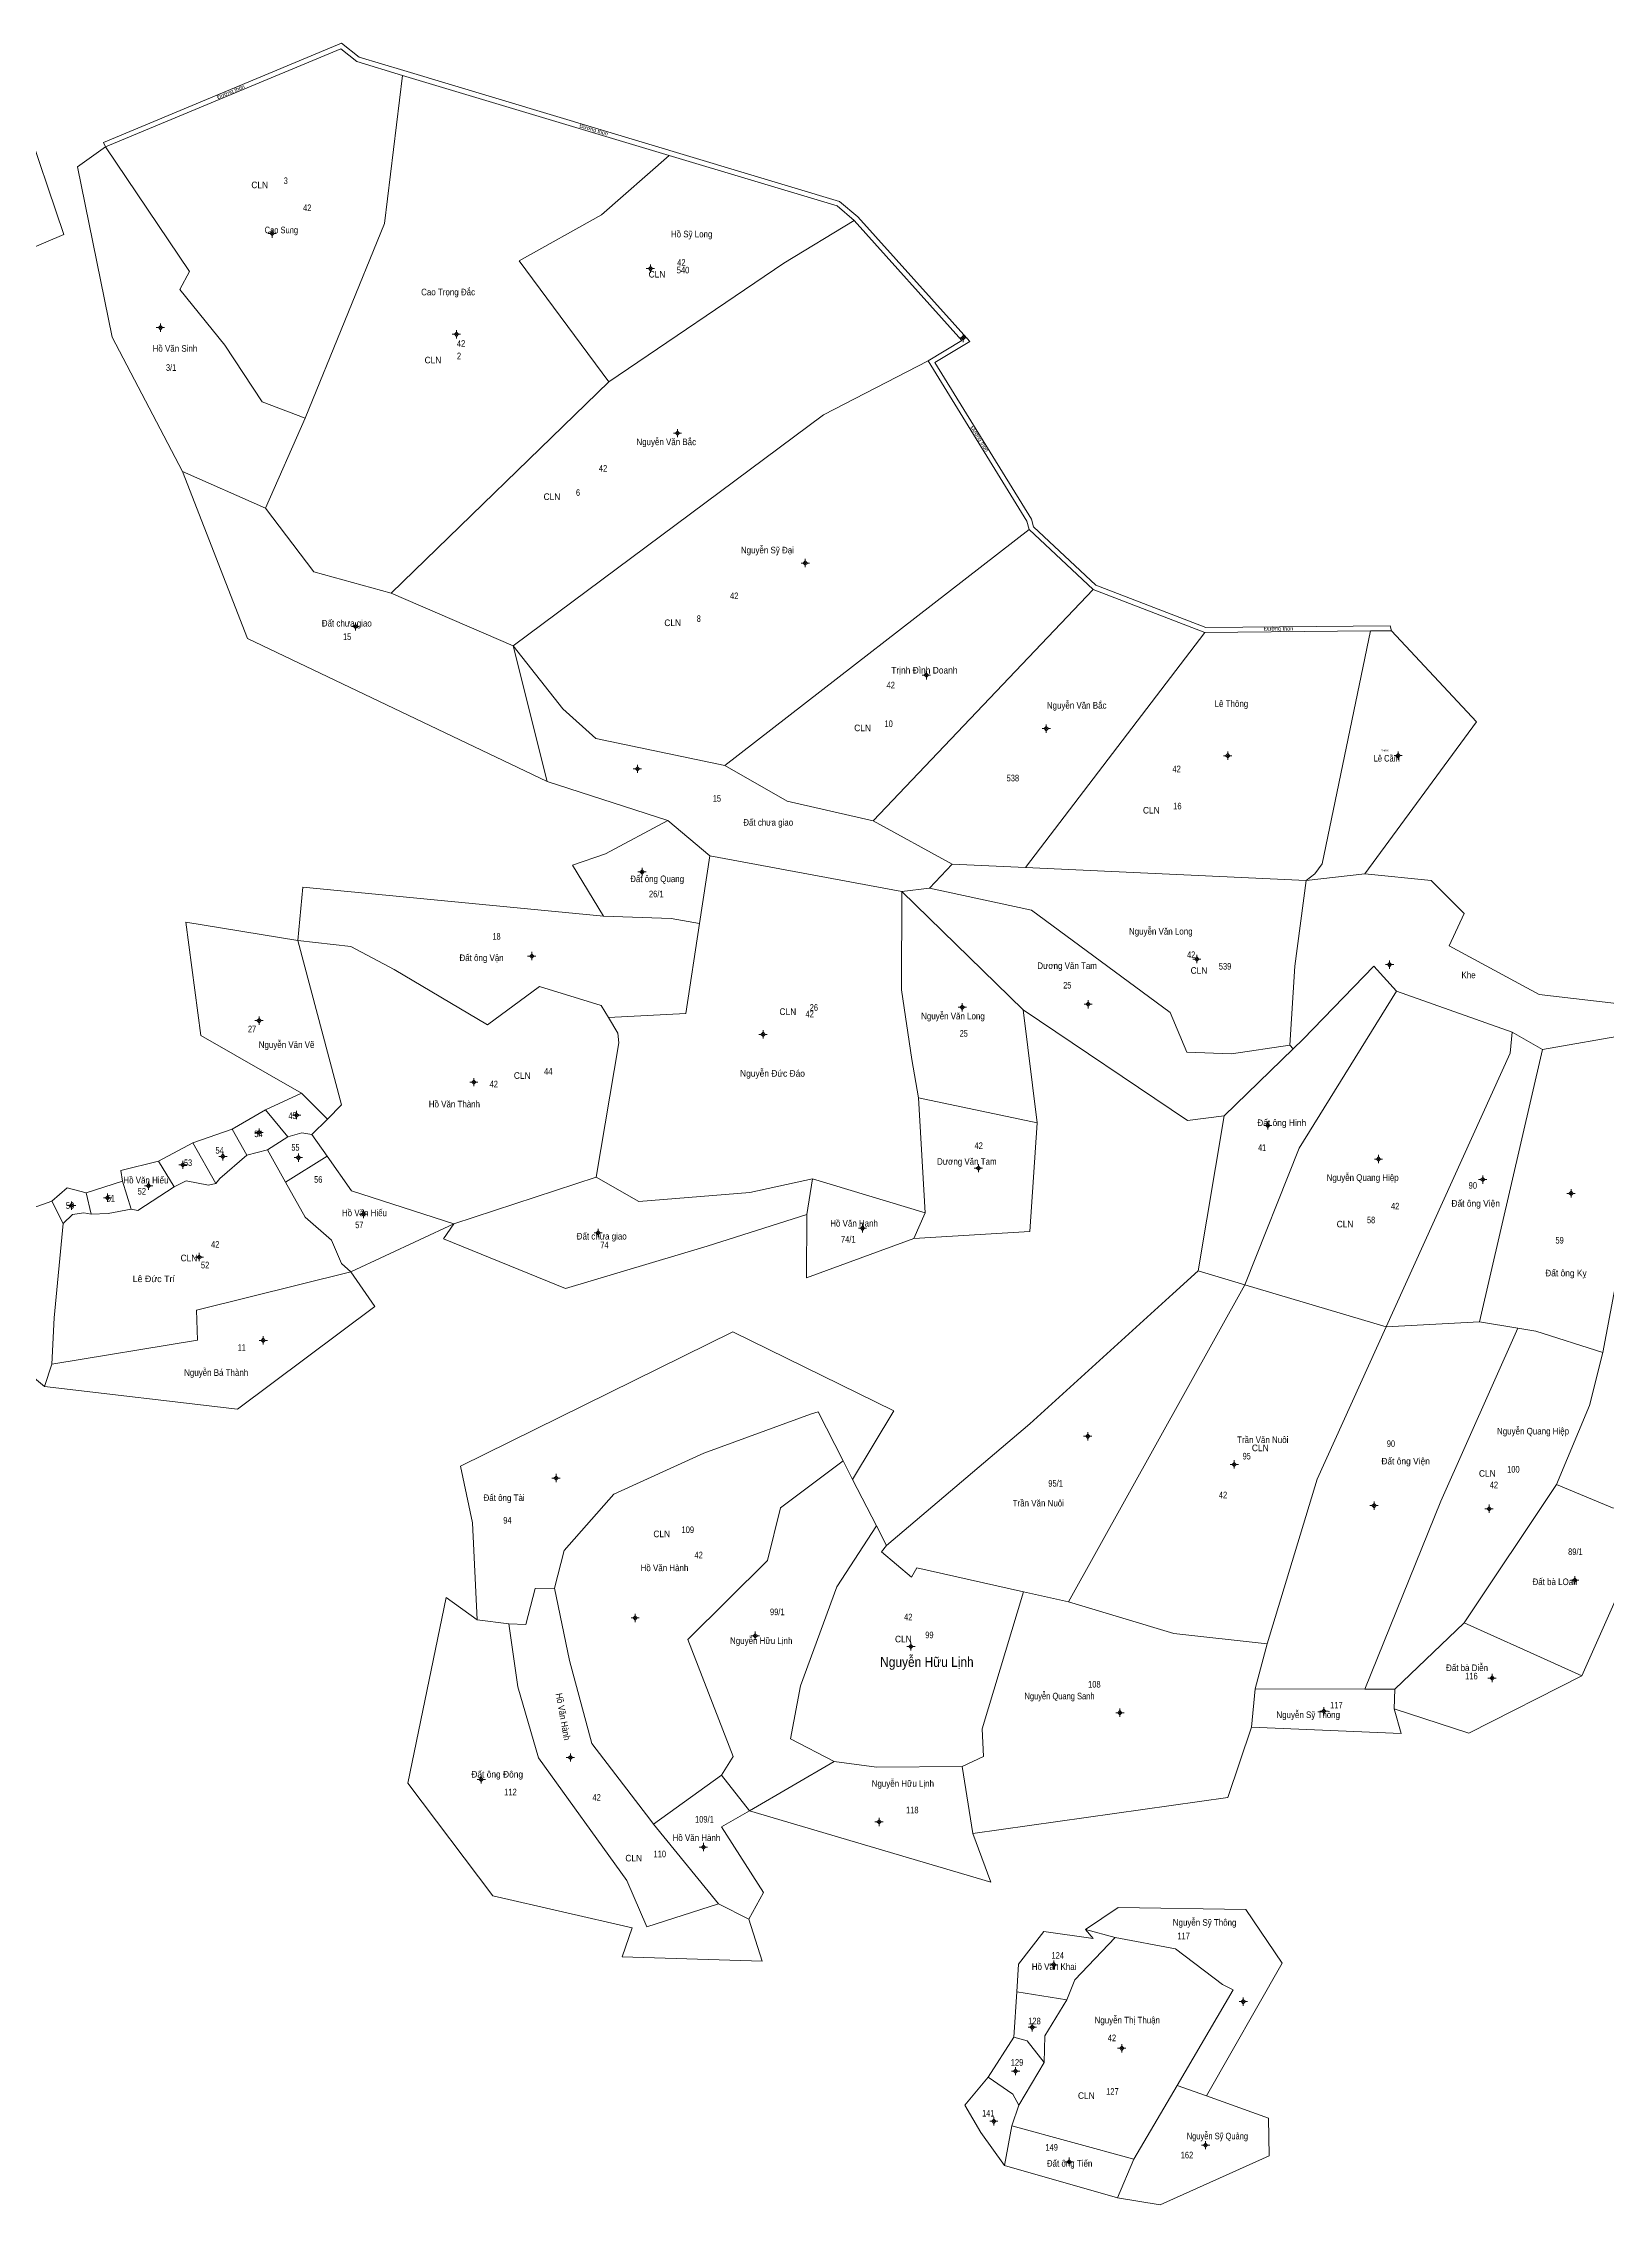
# Model space of a CAD drawing. Header units: metres. Extents: x 538455 to 541653, y 1847238 to 1851303.
# Drawn here: x 540046 to 540519, y 1850402 to 1851057 of the extents above; entities that cross this region are included whole.
import ezdxf
from ezdxf.enums import TextEntityAlignment as Align

# ---------------------------------------------------------------- set-up
doc = ezdxf.new("R2010")
doc.units = ezdxf.units.M
for name, color, linetype in [('1', 7, 'Continuous'), ('2', 7, 'Continuous'), ('3', 7, 'Continuous'), ('4', 7, 'Continuous')]:
    doc.layers.add(name, color=color, linetype=linetype)
for name, color, linetype, lineweight in [('11', 7, 'Continuous', 13), ('22', 7, 'Continuous', 13), ('5', 7, 'Continuous', 13)]:
    doc.layers.add(name, color=color, linetype=linetype, lineweight=lineweight)

msp = doc.modelspace()

# ---------------------------------------------------------------- hatches: boundary and pattern name
at = {"layer": '11'}
for points in [[(540115.14, 1850998.92, 1), (540114.84, 1850998.92, 1)], [(540229.71, 1850988.3, 1), (540229.41, 1850988.3, 1)], [(540081.31, 1850970.44, 1), (540081.01, 1850970.44, 1)], [(540170.96, 1850968.42, 1), (540170.66, 1850968.42, 1)], [(540324.43, 1850967.32, 1), (540324.13, 1850967.32, 1)], [(540237.91, 1850938.46, 1), (540237.61, 1850938.46, 1)], [(540276.63, 1850899.13, 1), (540276.33, 1850899.13, 1)], [(540140.39, 1850879.9, 1), (540140.09, 1850879.9, 1)], [(540313.29, 1850865.13, 1), (540312.99, 1850865.13, 1)], [(540349.61, 1850848.98, 1), (540349.31, 1850848.98, 1)], [(540225.78, 1850836.8, 1), (540225.48, 1850836.8, 1)], [(540404.57, 1850840.76, 1), (540404.27, 1850840.76, 1)], [(540456.21, 1850840.8, 1), (540455.91, 1850840.8, 1)], [(540227.17, 1850805.55, 1), (540226.87, 1850805.55, 1)], [(540193.78, 1850780.08, 1), (540193.48, 1850780.08, 1)], [(540395.21, 1850779.18, 1), (540394.91, 1850779.18, 1)], [(540453.59, 1850777.48, 1), (540453.29, 1850777.48, 1)], [(540362.3, 1850765.5, 1), (540362, 1850765.5, 1)], [(540111.17, 1850760.54, 1), (540110.87, 1850760.54, 1)], [(540324.19, 1850764.56, 1), (540323.89, 1850764.56, 1)], [(540263.83, 1850756.36, 1), (540263.53, 1850756.36, 1)], [(540176.24, 1850741.88, 1), (540175.94, 1850741.88, 1)], [(540111.19, 1850726.65, 1), (540110.89, 1850726.65, 1)], [(540122.55, 1850731.91, 1), (540122.25, 1850731.91, 1)], [(540416.72, 1850728.78, 1), (540416.42, 1850728.78, 1)], [(540100.23, 1850719.42, 1), (540099.93, 1850719.42, 1)], [(540123.09, 1850719.03, 1), (540122.79, 1850719.03, 1)], [(540088.13, 1850716.86, 1), (540087.83, 1850716.86, 1)], [(540329.04, 1850715.84, 1), (540328.74, 1850715.84, 1)], [(540450.24, 1850718.6, 1), (540449.94, 1850718.6, 1)], [(540481.8, 1850712.39, 1), (540481.5, 1850712.39, 1)], [(540065.29, 1850706.88, 1), (540064.99, 1850706.88, 1)], [(540077.72, 1850710.54, 1), (540077.42, 1850710.54, 1)], [(540508.55, 1850708.2, 1), (540508.25, 1850708.2, 1)], [(540054.41, 1850704.52, 1), (540054.11, 1850704.52, 1)], [(540142.8, 1850701.95, 1), (540142.5, 1850701.95, 1)], [(540213.88, 1850696.24, 1), (540213.58, 1850696.24, 1)], [(540293.96, 1850697.62, 1), (540293.66, 1850697.62, 1)], [(540093.08, 1850688.9, 1), (540092.78, 1850688.9, 1)], [(540112.44, 1850663.68, 1), (540112.14, 1850663.68, 1)], [(540362.19, 1850634.62, 1), (540361.89, 1850634.62, 1)], [(540201.13, 1850621.96, 1), (540200.83, 1850621.96, 1)], [(540406.56, 1850626.1, 1), (540406.26, 1850626.1, 1)], [(540448.89, 1850613.64, 1), (540448.59, 1850613.64, 1)], [(540483.74, 1850612.68, 1), (540483.44, 1850612.68, 1)], [(540509.67, 1850591.04, 1), (540509.37, 1850591.04, 1)], [(540225.09, 1850579.6, 1), (540224.79, 1850579.6, 1)], [(540261.48, 1850574.21, 1), (540261.18, 1850574.21, 1)], [(540308.62, 1850570.97, 1), (540308.32, 1850570.97, 1)], [(540484.64, 1850561.42, 1), (540484.34, 1850561.42, 1)], [(540371.92, 1850550.92, 1), (540371.62, 1850550.92, 1)], [(540433.71, 1850551.35, 1), (540433.41, 1850551.35, 1)], [(540205.47, 1850537.35, 1), (540205.17, 1850537.35, 1)], [(540178.47, 1850530.72, 1), (540178.17, 1850530.72, 1)], [(540298.97, 1850517.83, 1), (540298.67, 1850517.83, 1)], [(540245.76, 1850510.2, 1), (540245.46, 1850510.2, 1)], [(540351.89, 1850474.58, 1), (540351.59, 1850474.58, 1)], [(540409.3, 1850463.4, 1), (540409, 1850463.4, 1)], [(540345.39, 1850455.62, 1), (540345.09, 1850455.62, 1)], [(540372.48, 1850449.26, 1), (540372.18, 1850449.26, 1)], [(540340.31, 1850442.34, 1), (540340.01, 1850442.34, 1)], [(540333.73, 1850427.16, 1), (540333.43, 1850427.16, 1)], [(540397.86, 1850419.92, 1), (540397.56, 1850419.92, 1)], [(540356.52, 1850414.91, 1), (540356.22, 1850414.91, 1)]]:
    msp.add_hatch(color=256, dxfattribs=at).paths.add_polyline_path(points)

# ---------------------------------------------------------------- linework, layer by layer
for p, q in [((540114.37, 1850998.92), (540113.74, 1850998.92)), ((540114.99, 1851000.17), (540114.99, 1850999.55)), ((540114.99, 1850998.29), (540114.99, 1850997.67)), ((540116.24, 1850998.92), (540115.61, 1850998.92)), ((540228.94, 1850988.3), (540228.31, 1850988.3)), ((540229.56, 1850989.55), (540229.56, 1850988.93)), ((540229.56, 1850987.67), (540229.56, 1850987.05)), ((540230.81, 1850988.3), (540230.19, 1850988.3)), ((540080.53, 1850970.44), (540079.91, 1850970.44)), ((540081.16, 1850971.69), (540081.16, 1850971.07)), ((540081.16, 1850969.81), (540081.16, 1850969.19)), ((540082.41, 1850970.44), (540081.79, 1850970.44)), ((540170.19, 1850968.42), (540169.56, 1850968.42)), ((540170.81, 1850969.67), (540170.81, 1850969.05)), ((540172.06, 1850968.42), (540171.44, 1850968.42)), ((540324.28, 1850968.57), (540324.28, 1850967.95)), ((540170.81, 1850967.79), (540170.81, 1850967.17)), ((540323.65, 1850967.32), (540323.03, 1850967.32)), ((540324.28, 1850966.69), (540324.28, 1850966.07)), ((540325.53, 1850967.32), (540324.91, 1850967.32)), ((540237.13, 1850938.46), (540236.51, 1850938.46)), ((540237.76, 1850939.71), (540237.76, 1850939.09)), ((540237.76, 1850937.83), (540237.76, 1850937.21)), ((540239.01, 1850938.46), (540238.39, 1850938.46)), ((540275.85, 1850899.13), (540275.23, 1850899.13)), ((540276.48, 1850900.38), (540276.48, 1850899.75)), ((540276.48, 1850898.51), (540276.48, 1850897.88)), ((540277.73, 1850899.13), (540277.11, 1850899.13)), ((540139.61, 1850879.9), (540138.99, 1850879.9)), ((540140.24, 1850881.15), (540140.24, 1850880.53)), ((540140.24, 1850879.27), (540140.24, 1850878.65)), ((540141.49, 1850879.9), (540140.87, 1850879.9)), ((540312.51, 1850865.13), (540311.89, 1850865.13)), ((540313.14, 1850866.38), (540313.14, 1850865.75)), ((540313.14, 1850864.51), (540313.14, 1850863.88)), ((540314.39, 1850865.13), (540313.77, 1850865.13)), ((540349.46, 1850850.23), (540349.46, 1850849.61)), ((540348.83, 1850848.98), (540348.21, 1850848.98)), ((540349.46, 1850848.35), (540349.46, 1850847.73)), ((540350.71, 1850848.98), (540350.09, 1850848.98)), ((540225.63, 1850838.05), (540225.63, 1850837.43)), ((540403.8, 1850840.76), (540403.17, 1850840.76)), ((540404.42, 1850842.01), (540404.42, 1850841.39)), ((540404.42, 1850840.13), (540404.42, 1850839.51)), ((540405.67, 1850840.76), (540405.05, 1850840.76)), ((540455.44, 1850840.8), (540454.81, 1850840.8)), ((540456.06, 1850842.05), (540456.06, 1850841.43)), ((540456.06, 1850840.17), (540456.06, 1850839.55)), ((540457.31, 1850840.8), (540456.69, 1850840.8)), ((540225.01, 1850836.8), (540224.38, 1850836.8)), ((540225.63, 1850836.17), (540225.63, 1850835.55)), ((540226.88, 1850836.8), (540226.25, 1850836.8)), ((540226.39, 1850805.55), (540225.77, 1850805.55)), ((540227.02, 1850806.8), (540227.02, 1850806.17)), ((540227.02, 1850804.93), (540227.02, 1850804.3)), ((540228.27, 1850805.55), (540227.65, 1850805.55)), ((540193.01, 1850780.08), (540192.38, 1850780.08)), ((540193.63, 1850781.33), (540193.63, 1850780.71)), ((540193.63, 1850779.45), (540193.63, 1850778.83)), ((540194.88, 1850780.08), (540194.25, 1850780.08)), ((540394.44, 1850779.18), (540393.81, 1850779.18)), ((540395.06, 1850780.43), (540395.06, 1850779.81)), ((540395.06, 1850778.55), (540395.06, 1850777.93)), ((540396.31, 1850779.18), (540395.69, 1850779.18)), ((540453.44, 1850778.73), (540453.44, 1850778.11)), ((540452.81, 1850777.48), (540452.19, 1850777.48)), ((540453.44, 1850776.85), (540453.44, 1850776.23)), ((540454.69, 1850777.48), (540454.06, 1850777.48)), ((540324.04, 1850765.81), (540324.04, 1850765.19)), ((540361.53, 1850765.5), (540360.9, 1850765.5)), ((540362.15, 1850766.75), (540362.15, 1850766.13)), ((540363.4, 1850765.5), (540362.77, 1850765.5)), ((540110.39, 1850760.54), (540109.77, 1850760.54)), ((540111.02, 1850761.79), (540111.02, 1850761.17)), ((540111.02, 1850759.91), (540111.02, 1850759.29)), ((540112.27, 1850760.54), (540111.65, 1850760.54)), ((540323.41, 1850764.56), (540322.79, 1850764.56)), ((540324.04, 1850763.93), (540324.04, 1850763.31)), ((540325.29, 1850764.56), (540324.67, 1850764.56)), ((540362.15, 1850764.87), (540362.15, 1850764.25)), ((540263.06, 1850756.36), (540262.43, 1850756.36)), ((540263.68, 1850757.61), (540263.68, 1850756.99)), ((540263.68, 1850755.73), (540263.68, 1850755.11)), ((540264.93, 1850756.36), (540264.31, 1850756.36)), ((540175.47, 1850741.88), (540174.84, 1850741.88)), ((540176.09, 1850743.13), (540176.09, 1850742.51)), ((540176.09, 1850741.25), (540176.09, 1850740.63)), ((540177.34, 1850741.88), (540176.71, 1850741.88)), ((540122.4, 1850733.16), (540122.4, 1850732.53)), ((540110.41, 1850726.65), (540109.79, 1850726.65)), ((540111.04, 1850727.9), (540111.04, 1850727.27)), ((540111.04, 1850726.03), (540111.04, 1850725.4)), ((540112.29, 1850726.65), (540111.67, 1850726.65)), ((540121.77, 1850731.91), (540121.15, 1850731.91)), ((540122.4, 1850731.29), (540122.4, 1850730.66)), ((540123.65, 1850731.91), (540123.03, 1850731.91)), ((540415.94, 1850728.78), (540415.32, 1850728.78)), ((540416.57, 1850730.03), (540416.57, 1850729.41)), ((540416.57, 1850728.15), (540416.57, 1850727.53)), ((540417.82, 1850728.78), (540417.19, 1850728.78)), ((540099.45, 1850719.42), (540098.83, 1850719.42)), ((540100.08, 1850720.67), (540100.08, 1850720.05)), ((540101.33, 1850719.42), (540100.7, 1850719.42)), ((540122.94, 1850720.28), (540122.94, 1850719.65)), ((540450.09, 1850719.85), (540450.09, 1850719.23)), ((540087.35, 1850716.86), (540086.73, 1850716.86)), ((540087.98, 1850718.11), (540087.98, 1850717.49)), ((540087.98, 1850716.23), (540087.98, 1850715.61)), ((540089.23, 1850716.86), (540088.61, 1850716.86)), ((540100.08, 1850718.79), (540100.08, 1850718.17)), ((540122.31, 1850719.03), (540121.69, 1850719.03)), ((540122.94, 1850718.41), (540122.94, 1850717.78)), ((540124.19, 1850719.03), (540123.56, 1850719.03)), ((540328.27, 1850715.84), (540327.64, 1850715.84)), ((540328.89, 1850717.09), (540328.89, 1850716.47)), ((540328.89, 1850715.21), (540328.89, 1850714.59)), ((540330.14, 1850715.84), (540329.51, 1850715.84)), ((540449.47, 1850718.6), (540448.84, 1850718.6)), ((540450.09, 1850717.97), (540450.09, 1850717.35)), ((540451.34, 1850718.6), (540450.71, 1850718.6)), ((540481.65, 1850713.64), (540481.65, 1850713.01)), ((540064.51, 1850706.88), (540063.89, 1850706.88)), ((540065.14, 1850708.13), (540065.14, 1850707.51)), ((540065.14, 1850706.25), (540065.14, 1850705.63)), ((540066.39, 1850706.88), (540065.77, 1850706.88)), ((540076.94, 1850710.54), (540076.32, 1850710.54)), ((540077.57, 1850711.79), (540077.57, 1850711.17)), ((540077.57, 1850709.91), (540077.57, 1850709.29)), ((540078.82, 1850710.54), (540078.19, 1850710.54)), ((540481.03, 1850712.39), (540480.4, 1850712.39)), ((540481.65, 1850711.77), (540481.65, 1850711.14)), ((540482.9, 1850712.39), (540482.27, 1850712.39)), ((540507.77, 1850708.2), (540507.15, 1850708.2)), ((540508.4, 1850709.45), (540508.4, 1850708.83)), ((540508.4, 1850707.57), (540508.4, 1850706.95)), ((540509.65, 1850708.2), (540509.03, 1850708.2)), ((540053.63, 1850704.52), (540053.01, 1850704.52)), ((540054.26, 1850705.77), (540054.26, 1850705.15)), ((540054.26, 1850703.89), (540054.26, 1850703.27)), ((540055.51, 1850704.52), (540054.89, 1850704.52)), ((540142.03, 1850701.95), (540141.4, 1850701.95)), ((540142.65, 1850703.2), (540142.65, 1850702.57)), ((540142.65, 1850701.33), (540142.65, 1850700.7)), ((540143.9, 1850701.95), (540143.27, 1850701.95)), ((540213.11, 1850696.24), (540212.48, 1850696.24)), ((540213.73, 1850697.49), (540213.73, 1850696.87)), ((540213.73, 1850695.61), (540213.73, 1850694.99)), ((540214.98, 1850696.24), (540214.35, 1850696.24)), ((540293.19, 1850697.62), (540292.56, 1850697.62)), ((540293.81, 1850698.87), (540293.81, 1850698.25)), ((540293.81, 1850696.99), (540293.81, 1850696.37)), ((540295.06, 1850697.62), (540294.44, 1850697.62)), ((540092.31, 1850688.9), (540091.68, 1850688.9)), ((540092.93, 1850690.15), (540092.93, 1850689.53)), ((540092.93, 1850688.27), (540092.93, 1850687.65)), ((540094.18, 1850688.9), (540093.56, 1850688.9)), ((540111.67, 1850663.68), (540111.04, 1850663.68)), ((540112.29, 1850664.93), (540112.29, 1850664.31)), ((540112.29, 1850663.05), (540112.29, 1850662.43)), ((540113.54, 1850663.68), (540112.91, 1850663.68)), ((540361.41, 1850634.62), (540360.79, 1850634.62)), ((540362.04, 1850635.87), (540362.04, 1850635.25)), ((540362.04, 1850633.99), (540362.04, 1850633.37)), ((540363.29, 1850634.62), (540362.67, 1850634.62)), ((540200.35, 1850621.96), (540199.73, 1850621.96)), ((540200.98, 1850623.21), (540200.98, 1850622.59)), ((540200.98, 1850621.33), (540200.98, 1850620.71)), ((540202.23, 1850621.96), (540201.61, 1850621.96)), ((540405.79, 1850626.1), (540405.16, 1850626.1)), ((540406.41, 1850627.35), (540406.41, 1850626.73)), ((540406.41, 1850625.47), (540406.41, 1850624.85)), ((540407.66, 1850626.1), (540407.03, 1850626.1)), ((540448.74, 1850614.89), (540448.74, 1850614.27)), ((540448.11, 1850613.64), (540447.49, 1850613.64)), ((540448.74, 1850613.01), (540448.74, 1850612.39)), ((540449.99, 1850613.64), (540449.37, 1850613.64)), ((540482.97, 1850612.68), (540482.34, 1850612.68)), ((540483.59, 1850613.93), (540483.59, 1850613.31)), ((540483.59, 1850612.05), (540483.59, 1850611.43)), ((540484.84, 1850612.68), (540484.21, 1850612.68)), ((540508.89, 1850591.04), (540508.27, 1850591.04)), ((540509.52, 1850592.29), (540509.52, 1850591.67)), ((540509.52, 1850590.41), (540509.52, 1850589.79)), ((540510.77, 1850591.04), (540510.15, 1850591.04)), ((540224.31, 1850579.6), (540223.69, 1850579.6)), ((540224.94, 1850580.85), (540224.94, 1850580.23)), ((540224.94, 1850578.97), (540224.94, 1850578.35)), ((540226.19, 1850579.6), (540225.56, 1850579.6)), ((540261.33, 1850575.46), (540261.33, 1850574.83)), ((540260.7, 1850574.21), (540260.08, 1850574.21)), ((540261.33, 1850573.59), (540261.33, 1850572.96)), ((540262.58, 1850574.21), (540261.95, 1850574.21)), ((540307.85, 1850570.97), (540307.22, 1850570.97)), ((540308.47, 1850572.22), (540308.47, 1850571.59)), ((540308.47, 1850570.35), (540308.47, 1850569.72)), ((540309.72, 1850570.97), (540309.09, 1850570.97)), ((540484.49, 1850562.67), (540484.49, 1850562.05)), ((540483.87, 1850561.42), (540483.24, 1850561.42)), ((540484.49, 1850560.79), (540484.49, 1850560.17)), ((540485.74, 1850561.42), (540485.11, 1850561.42)), ((540371.15, 1850550.92), (540370.52, 1850550.92)), ((540371.77, 1850552.17), (540371.77, 1850551.55)), ((540371.77, 1850550.29), (540371.77, 1850549.67)), ((540373.02, 1850550.92), (540372.39, 1850550.92)), ((540432.94, 1850551.35), (540432.31, 1850551.35)), ((540433.56, 1850552.6), (540433.56, 1850551.97)), ((540433.56, 1850550.73), (540433.56, 1850550.1)), ((540434.81, 1850551.35), (540434.19, 1850551.35)), ((540204.69, 1850537.35), (540204.07, 1850537.35)), ((540205.32, 1850538.6), (540205.32, 1850537.97)), ((540205.32, 1850536.73), (540205.32, 1850536.1)), ((540206.57, 1850537.35), (540205.94, 1850537.35)), ((540177.69, 1850530.72), (540177.07, 1850530.72)), ((540178.32, 1850531.97), (540178.32, 1850531.35)), ((540178.32, 1850530.09), (540178.32, 1850529.47)), ((540179.57, 1850530.72), (540178.94, 1850530.72)), ((540298.19, 1850517.83), (540297.57, 1850517.83)), ((540298.82, 1850519.08), (540298.82, 1850518.45)), ((540298.82, 1850517.21), (540298.82, 1850516.58)), ((540300.07, 1850517.83), (540299.44, 1850517.83)), ((540244.99, 1850510.2), (540244.36, 1850510.2)), ((540245.61, 1850511.45), (540245.61, 1850510.83)), ((540245.61, 1850509.57), (540245.61, 1850508.95)), ((540246.86, 1850510.2), (540246.23, 1850510.2)), ((540351.11, 1850474.58), (540350.49, 1850474.58)), ((540351.74, 1850475.83), (540351.74, 1850475.21)), ((540351.74, 1850473.95), (540351.74, 1850473.33)), ((540352.99, 1850474.58), (540352.37, 1850474.58)), ((540409.15, 1850464.65), (540409.15, 1850464.03)), ((540408.53, 1850463.4), (540407.9, 1850463.4)), ((540409.15, 1850462.77), (540409.15, 1850462.15)), ((540410.4, 1850463.4), (540409.77, 1850463.4)), ((540344.61, 1850455.62), (540343.99, 1850455.62)), ((540345.24, 1850456.87), (540345.24, 1850456.25)), ((540345.24, 1850454.99), (540345.24, 1850454.37)), ((540346.49, 1850455.62), (540345.87, 1850455.62)), ((540371.7, 1850449.26), (540371.08, 1850449.26)), ((540372.33, 1850450.51), (540372.33, 1850449.89)), ((540372.33, 1850448.63), (540372.33, 1850448.01)), ((540373.58, 1850449.26), (540372.95, 1850449.26)), ((540339.53, 1850442.34), (540338.91, 1850442.34)), ((540340.16, 1850443.59), (540340.16, 1850442.97)), ((540340.16, 1850441.71), (540340.16, 1850441.09)), ((540341.41, 1850442.34), (540340.79, 1850442.34)), ((540332.95, 1850427.16), (540332.33, 1850427.16)), ((540333.58, 1850428.41), (540333.58, 1850427.79)), ((540333.58, 1850426.53), (540333.58, 1850425.91)), ((540334.83, 1850427.16), (540334.2, 1850427.16)), ((540397.09, 1850419.92), (540396.46, 1850419.92)), ((540397.71, 1850421.17), (540397.71, 1850420.55)), ((540397.71, 1850419.29), (540397.71, 1850418.67)), ((540398.96, 1850419.92), (540398.33, 1850419.92)), ((540355.75, 1850414.91), (540355.12, 1850414.91)), ((540356.37, 1850416.16), (540356.37, 1850415.53)), ((540356.37, 1850414.29), (540356.37, 1850413.66)), ((540357.62, 1850414.91), (540356.99, 1850414.91))]:
    msp.add_line(p, q, dxfattribs=at)
for points in [[(540114.99, 1850999.55), (540114.37, 1850998.92), (540114.99, 1850998.29), (540115.61, 1850998.92)], [(540229.56, 1850988.93), (540228.94, 1850988.3), (540229.56, 1850987.67), (540230.19, 1850988.3)], [(540081.16, 1850971.07), (540080.53, 1850970.44), (540081.16, 1850969.81), (540081.79, 1850970.44)], [(540170.81, 1850969.05), (540170.19, 1850968.42), (540170.81, 1850967.79), (540171.44, 1850968.42)], [(540324.28, 1850967.95), (540323.65, 1850967.32), (540324.28, 1850966.69), (540324.91, 1850967.32)], [(540237.76, 1850939.09), (540237.13, 1850938.46), (540237.76, 1850937.83), (540238.39, 1850938.46)], [(540276.48, 1850899.75), (540275.85, 1850899.13), (540276.48, 1850898.51), (540277.11, 1850899.13)], [(540140.24, 1850880.53), (540139.61, 1850879.9), (540140.24, 1850879.27), (540140.87, 1850879.9)], [(540313.14, 1850865.75), (540312.51, 1850865.13), (540313.14, 1850864.51), (540313.77, 1850865.13)], [(540349.46, 1850849.61), (540348.83, 1850848.98), (540349.46, 1850848.35), (540350.09, 1850848.98)], [(540225.63, 1850837.43), (540225.01, 1850836.8), (540225.63, 1850836.17), (540226.25, 1850836.8)], [(540404.42, 1850841.39), (540403.8, 1850840.76), (540404.42, 1850840.13), (540405.05, 1850840.76)], [(540456.06, 1850841.43), (540455.44, 1850840.8), (540456.06, 1850840.17), (540456.69, 1850840.8)], [(540227.02, 1850806.17), (540226.39, 1850805.55), (540227.02, 1850804.93), (540227.65, 1850805.55)], [(540193.63, 1850780.71), (540193.01, 1850780.08), (540193.63, 1850779.45), (540194.25, 1850780.08)], [(540395.06, 1850779.81), (540394.44, 1850779.18), (540395.06, 1850778.55), (540395.69, 1850779.18)], [(540453.44, 1850778.11), (540452.81, 1850777.48), (540453.44, 1850776.85), (540454.06, 1850777.48)], [(540324.04, 1850765.19), (540323.41, 1850764.56), (540324.04, 1850763.93), (540324.67, 1850764.56)], [(540362.15, 1850766.13), (540361.53, 1850765.5), (540362.15, 1850764.87), (540362.77, 1850765.5)], [(540111.02, 1850761.17), (540110.39, 1850760.54), (540111.02, 1850759.91), (540111.65, 1850760.54)], [(540263.68, 1850756.99), (540263.06, 1850756.36), (540263.68, 1850755.73), (540264.31, 1850756.36)], [(540176.09, 1850742.51), (540175.47, 1850741.88), (540176.09, 1850741.25), (540176.71, 1850741.88)], [(540122.4, 1850732.53), (540121.77, 1850731.91), (540122.4, 1850731.29), (540123.03, 1850731.91)], [(540111.04, 1850727.27), (540110.41, 1850726.65), (540111.04, 1850726.03), (540111.67, 1850726.65)], [(540416.57, 1850729.41), (540415.94, 1850728.78), (540416.57, 1850728.15), (540417.19, 1850728.78)], [(540100.08, 1850720.05), (540099.45, 1850719.42), (540100.08, 1850718.79), (540100.7, 1850719.42)], [(540122.94, 1850719.65), (540122.31, 1850719.03), (540122.94, 1850718.41), (540123.56, 1850719.03)], [(540450.09, 1850719.23), (540449.47, 1850718.6), (540450.09, 1850717.97), (540450.71, 1850718.6)], [(540087.98, 1850717.49), (540087.35, 1850716.86), (540087.98, 1850716.23), (540088.61, 1850716.86)], [(540328.89, 1850716.47), (540328.27, 1850715.84), (540328.89, 1850715.21), (540329.51, 1850715.84)], [(540481.65, 1850713.01), (540481.03, 1850712.39), (540481.65, 1850711.77), (540482.27, 1850712.39)], [(540065.14, 1850707.51), (540064.51, 1850706.88), (540065.14, 1850706.25), (540065.77, 1850706.88)], [(540077.57, 1850711.17), (540076.94, 1850710.54), (540077.57, 1850709.91), (540078.19, 1850710.54)], [(540508.4, 1850708.83), (540507.77, 1850708.2), (540508.4, 1850707.57), (540509.03, 1850708.2)], [(540054.26, 1850705.15), (540053.63, 1850704.52), (540054.26, 1850703.89), (540054.89, 1850704.52)], [(540142.65, 1850702.57), (540142.03, 1850701.95), (540142.65, 1850701.33), (540143.27, 1850701.95)], [(540213.73, 1850696.87), (540213.11, 1850696.24), (540213.73, 1850695.61), (540214.35, 1850696.24)], [(540293.81, 1850698.25), (540293.19, 1850697.62), (540293.81, 1850696.99), (540294.44, 1850697.62)], [(540092.93, 1850689.53), (540092.31, 1850688.9), (540092.93, 1850688.27), (540093.56, 1850688.9)], [(540112.29, 1850664.31), (540111.67, 1850663.68), (540112.29, 1850663.05), (540112.91, 1850663.68)], [(540362.04, 1850635.25), (540361.41, 1850634.62), (540362.04, 1850633.99), (540362.67, 1850634.62)], [(540200.98, 1850622.59), (540200.35, 1850621.96), (540200.98, 1850621.33), (540201.61, 1850621.96)], [(540406.41, 1850626.73), (540405.79, 1850626.1), (540406.41, 1850625.47), (540407.03, 1850626.1)], [(540448.74, 1850614.27), (540448.11, 1850613.64), (540448.74, 1850613.01), (540449.37, 1850613.64)], [(540483.59, 1850613.31), (540482.97, 1850612.68), (540483.59, 1850612.05), (540484.21, 1850612.68)], [(540509.52, 1850591.67), (540508.89, 1850591.04), (540509.52, 1850590.41), (540510.15, 1850591.04)], [(540224.94, 1850580.23), (540224.31, 1850579.6), (540224.94, 1850578.97), (540225.56, 1850579.6)], [(540261.33, 1850574.83), (540260.7, 1850574.21), (540261.33, 1850573.59), (540261.95, 1850574.21)], [(540308.47, 1850571.59), (540307.85, 1850570.97), (540308.47, 1850570.35), (540309.09, 1850570.97)], [(540484.49, 1850562.05), (540483.87, 1850561.42), (540484.49, 1850560.79), (540485.11, 1850561.42)], [(540371.77, 1850551.55), (540371.15, 1850550.92), (540371.77, 1850550.29), (540372.39, 1850550.92)], [(540433.56, 1850551.97), (540432.94, 1850551.35), (540433.56, 1850550.73), (540434.19, 1850551.35)], [(540205.32, 1850537.97), (540204.69, 1850537.35), (540205.32, 1850536.73), (540205.94, 1850537.35)], [(540178.32, 1850531.35), (540177.69, 1850530.72), (540178.32, 1850530.09), (540178.94, 1850530.72)], [(540298.82, 1850518.45), (540298.19, 1850517.83), (540298.82, 1850517.21), (540299.44, 1850517.83)], [(540245.61, 1850510.83), (540244.99, 1850510.2), (540245.61, 1850509.57), (540246.23, 1850510.2)], [(540351.74, 1850475.21), (540351.11, 1850474.58), (540351.74, 1850473.95), (540352.37, 1850474.58)], [(540409.15, 1850464.03), (540408.53, 1850463.4), (540409.15, 1850462.77), (540409.77, 1850463.4)], [(540345.24, 1850456.25), (540344.61, 1850455.62), (540345.24, 1850454.99), (540345.87, 1850455.62)], [(540372.33, 1850449.89), (540371.7, 1850449.26), (540372.33, 1850448.63), (540372.95, 1850449.26)], [(540340.16, 1850442.97), (540339.53, 1850442.34), (540340.16, 1850441.71), (540340.79, 1850442.34)], [(540333.58, 1850427.79), (540332.95, 1850427.16), (540333.58, 1850426.53), (540334.2, 1850427.16)], [(540397.71, 1850420.55), (540397.09, 1850419.92), (540397.71, 1850419.29), (540398.33, 1850419.92)], [(540356.37, 1850415.53), (540355.75, 1850414.91), (540356.37, 1850414.29), (540356.99, 1850414.91)]]:
    msp.add_lwpolyline(points, close=True, dxfattribs=at)
for centre in [(540114.99, 1850998.92), (540229.56, 1850988.3), (540081.16, 1850970.44), (540170.81, 1850968.42), (540324.28, 1850967.32), (540237.76, 1850938.46), (540276.48, 1850899.13), (540140.24, 1850879.9), (540313.14, 1850865.13), (540349.46, 1850848.98), (540225.63, 1850836.8), (540404.42, 1850840.76), (540456.06, 1850840.8), (540227.02, 1850805.55), (540193.63, 1850780.08), (540395.06, 1850779.18), (540453.44, 1850777.48), (540362.15, 1850765.5), (540111.02, 1850760.54), (540324.04, 1850764.56), (540263.68, 1850756.36), (540176.09, 1850741.88), (540111.04, 1850726.65), (540122.4, 1850731.91), (540416.57, 1850728.78), (540100.08, 1850719.42), (540122.94, 1850719.03), (540087.98, 1850716.86), (540328.89, 1850715.84), (540450.09, 1850718.6), (540481.65, 1850712.39), (540065.14, 1850706.88), (540077.57, 1850710.54), (540508.4, 1850708.2), (540054.26, 1850704.52), (540142.65, 1850701.95), (540213.73, 1850696.24), (540293.81, 1850697.62), (540092.93, 1850688.9), (540112.29, 1850663.68), (540362.04, 1850634.62), (540200.98, 1850621.96), (540406.41, 1850626.1), (540448.74, 1850613.64), (540483.59, 1850612.68), (540509.52, 1850591.04), (540224.94, 1850579.6), (540261.33, 1850574.21), (540308.47, 1850570.97), (540484.49, 1850561.42), (540371.77, 1850550.92), (540433.56, 1850551.35), (540205.32, 1850537.35), (540178.32, 1850530.72), (540298.82, 1850517.83), (540245.61, 1850510.2), (540351.74, 1850474.58), (540409.15, 1850463.4), (540345.24, 1850455.62), (540372.33, 1850449.26), (540340.16, 1850442.34), (540333.58, 1850427.16), (540397.71, 1850419.92), (540356.37, 1850414.91)]:
    msp.add_circle(centre, 0.15, dxfattribs=at)
at = {"layer": '22'}
msp.add_lwpolyline([(540447.65, 1850878.58), (540397.54, 1850878.07), (540363.65, 1850891.1), (540344.28, 1850909.26), (540343.57, 1850911.81), (540313.66, 1850960.42), (540323.94, 1850966.58), (540291.29, 1851002.91), (540286.13, 1851007.32), (540235.22, 1851022.6), (540154.48, 1851046.84), (540140.6, 1851051.01), (540135.78, 1851054.84), (540064.49, 1851025.14), (540063.91, 1851026.52), (540136.02, 1851056.57), (540141.31, 1851052.36), (540154.91, 1851048.28), (540286.86, 1851008.67), (540292.34, 1851003.99), (540326.27, 1850966.23), (540315.73, 1850959.91), (540344.96, 1850912.42), (540345.61, 1850910.07), (540364.46, 1850892.39), (540397.81, 1850879.57), (540453.61, 1850880.14), (540454, 1850878.64)], close=True, dxfattribs=at)
msp.add_lwpolyline([(540447.65, 1850878.58), (540433, 1850808), (540430.79, 1850805), (540428.18, 1850802.95)], dxfattribs=at)
at = {"layer": '5'}
for p, q in [((540112.98, 1850915.73), (540125, 1850943)), ((540112.98, 1850915.73), (540087.84, 1850926.83)), ((540344.28, 1850909.26), (540252.1, 1850837.84)), ((540363.65, 1850891.1), (540297, 1850821)), ((540343.14, 1850806.86), (540397.54, 1850878.07)), ((540188, 1850874), (540198.31, 1850832.96)), ((540198.31, 1850832.96), (540234.85, 1850821.18)), ((540234.85, 1850821.18), (540247.59, 1850810.4)), ((540320.96, 1850807.88), (540297, 1850821)), ((540244.44, 1850789.92), (540247.59, 1850810.4)), ((540305.73, 1850799.6), (540247.59, 1850810.4)), ((540320.96, 1850807.88), (540314.09, 1850800.68)), ((540320.96, 1850807.88), (540343.14, 1850806.86)), ((540343.14, 1850806.86), (540428.18, 1850802.95)), ((540428.18, 1850802.95), (540446, 1850805)), ((540305.73, 1850799.6), (540314.09, 1850800.68)), ((540342.42, 1850763.82), (540305.73, 1850799.6)), ((540455.52, 1850769.43), (540490.59, 1850757.01)), ((540346.73, 1850729.53), (540342.42, 1850763.82)), ((540403.32, 1850731.66), (540424.28, 1850751.97)), ((540423.2, 1850753.12), (540424.28, 1850751.97)), ((540490.59, 1850757.01), (540499.8, 1850751.78)), ((540102.88, 1850727.68), (540112.96, 1850733.47)), ((540112.96, 1850733.47), (540123.9, 1850738.52)), ((540112.96, 1850733.47), (540119.74, 1850725.3)), ((540123.9, 1850738.52), (540131.73, 1850730.73)), ((540312.74, 1850702.31), (540310.74, 1850737.14)), ((540346.73, 1850729.53), (540310.74, 1850737.14)), ((540090.96, 1850723.55), (540102.88, 1850727.68)), ((540102.88, 1850727.68), (540107.36, 1850719.83)), ((540127, 1850726), (540131.73, 1850730.73)), ((540127, 1850726), (540131.64, 1850719.43)), ((540403.32, 1850731.66), (540395.49, 1850684.73)), ((540080.54, 1850718.01), (540090.96, 1850723.55)), ((540090.96, 1850723.55), (540097.94, 1850711.16)), ((540107.36, 1850719.83), (540113.56, 1850721.38)), ((540080.54, 1850718.01), (540085.29, 1850710.17)), ((540170, 1850699), (540213.1, 1850713.07)), ((540276.92, 1850701.82), (540278.65, 1850712.61)), ((540312.74, 1850702.31), (540278.65, 1850712.61)), ((540058.7, 1850708.4), (540069.64, 1850711.89)), ((540058.7, 1850708.4), (540060.21, 1850701.87)), ((540069.64, 1850711.89), (540072.32, 1850703.43)), ((540051.65, 1850699.13), (540048.24, 1850705.85)), ((540312.74, 1850702.31), (540309.39, 1850694.54)), ((540138.87, 1850684.48), (540170, 1850699)), ((540356.22, 1850584.52), (540409.58, 1850680.49)), ((540409.58, 1850680.49), (540395.49, 1850684.73)), ((540409.58, 1850680.49), (540452.46, 1850667.77)), ((540452.46, 1850667.77), (540480.69, 1850669.29)), ((540048.24, 1850656.43), (540046.02, 1850649.75)), ((540287.93, 1850627.2), (540290.81, 1850621.59)), ((540290.81, 1850621.59), (540298.01, 1850607.56)), ((540504, 1850620), (540476.06, 1850578.13)), ((540298.01, 1850607.56), (540301.07, 1850601.59)), ((540342.56, 1850587.55), (540356.22, 1850584.52)), ((540455, 1850558), (540476.06, 1850578.13)), ((540416.35, 1850571.72), (540412.74, 1850558.09)), ((540412.74, 1850558.09), (540411.63, 1850546.51)), ((540446, 1850558), (540412.74, 1850558.09)), ((540446, 1850558), (540455, 1850558)), ((540454.8, 1850552.13), (540455, 1850558)), ((540259.56, 1850521.22), (540285.18, 1850536.11)), ((540259.56, 1850521.22), (540251.11, 1850532.04)), ((540324.02, 1850534.65), (540327.18, 1850514.29)), ((540259.39, 1850488.36), (540250.17, 1850492.97)), ((540340.51, 1850466.32), (540339.63, 1850452.68)), ((540355.72, 1850463.92), (540340.51, 1850466.32)), ((540339.63, 1850452.68), (540331.88, 1850440.53)), ((540348.8, 1850444.93), (540341.19, 1850432)), ((540376.03, 1850415.68), (540389.11, 1850437.98)), ((540398.01, 1850434.87), (540389.11, 1850437.98)), ((540339, 1850425.81), (540341.19, 1850432)), ((540376.03, 1850415.68), (540339, 1850425.81)), ((540371.04, 1850404.01), (540376.03, 1850415.68))]:
    msp.add_line(p, q, dxfattribs=at)
for points in [[(540154.48, 1851046.84), (540149, 1851002), (540125, 1850943)], [(540029.96, 1850989.34), (540051.9, 1850998.61), (540039.65, 1851034.77)], [(540087.84, 1850926.83), (540066.58, 1850967.59), (540056.05, 1851019.09), (540064.49, 1851025.14), (540089.99, 1850987.44), (540087, 1850982), (540100.66, 1850965.07), (540112, 1850948), (540125, 1850943)], [(540217, 1850954), (540189.77, 1850990.65), (540214.71, 1851004.62), (540235.22, 1851022.6)], [(540291.29, 1851002.91), (540269.97, 1850989.91), (540217, 1850954)], [(540188, 1850874), (540282, 1850944), (540313.66, 1850960.42)], [(540217, 1850954), (540151, 1850890), (540188, 1850874)], [(540087.84, 1850926.83), (540107.51, 1850876.32), (540198.31, 1850832.96)], [(540151, 1850890), (540127.66, 1850896.46), (540112.98, 1850915.73)], [(540446, 1850805), (540479.82, 1850850.99), (540454, 1850878.64)], [(540252.1, 1850837.84), (540213, 1850846), (540203, 1850855), (540188, 1850874)], [(540297, 1850821), (540271, 1850827), (540252.1, 1850837.84)], [(540215.4, 1850792.14), (540205.94, 1850807.6), (540216, 1850811.09), (540234.85, 1850821.18)], [(540566.77, 1850749.95), (540561.55, 1850756.58), (540547.29, 1850762.81), (540498.78, 1850768.44), (540471.51, 1850783.18), (540476, 1850793), (540466, 1850803), (540446, 1850805)], [(540215.4, 1850792.14), (540124.29, 1850800.91), (540122.8, 1850784.77)], [(540310.74, 1850737.14), (540308.77, 1850748.77), (540305.63, 1850769.87), (540305.73, 1850799.6)], [(540314.09, 1850800.68), (540345, 1850794), (540387, 1850763), (540392, 1850751), (540405.55, 1850750.49), (540423.2, 1850753.12)], [(540423.2, 1850753.12), (540424.76, 1850776.99), (540428.18, 1850802.95)], [(540215.4, 1850792.14), (540235.81, 1850791.45), (540244.44, 1850789.92)], [(540122.8, 1850784.77), (540088.82, 1850790.34), (540093.4, 1850756.07), (540123.9, 1850738.52)], [(540122.8, 1850784.77), (540136, 1850735), (540131.73, 1850730.73)], [(540122.8, 1850784.77), (540138.84, 1850783), (540152, 1850776), (540180.19, 1850759.25), (540195.94, 1850770.86), (540214.65, 1850765.11), (540216.83, 1850761.45)], [(540216.83, 1850761.45), (540240.26, 1850762.72), (540244.44, 1850789.92)], [(540424.28, 1850751.97), (540427.28, 1850754.88), (540448.68, 1850777.07), (540455.52, 1850769.43)], [(540409.58, 1850680.49), (540426.06, 1850721.93), (540455.52, 1850769.43)], [(540216.83, 1850761.45), (540219.67, 1850756.69), (540220.03, 1850753.77), (540213.1, 1850713.07)], [(540342.42, 1850763.82), (540392.25, 1850730.33), (540403.32, 1850731.66)], [(540452.46, 1850667.77), (540489.95, 1850750.71), (540490.59, 1850757.01)], [(540499.8, 1850751.78), (540526.31, 1850756.41), (540536.37, 1850756.27)], [(540536.37, 1850756.27), (540536, 1850740), (540528, 1850713), (540518, 1850660)], [(540499.8, 1850751.78), (540480.69, 1850669.29), (540492.27, 1850667.35)], [(540119.74, 1850725.3), (540123.98, 1850726.5), (540127, 1850726)], [(540309.39, 1850694.54), (540344.53, 1850696.66), (540346.73, 1850729.53)], [(540107.36, 1850719.83), (540099.11, 1850712.75), (540097.94, 1850711.16)], [(540119.74, 1850725.3), (540113.56, 1850721.38), (540119.07, 1850711.57), (540131.64, 1850719.43)], [(540131.64, 1850719.43), (540139, 1850709), (540170, 1850699)], [(540069.64, 1850711.89), (540069.19, 1850715.11), (540080.54, 1850718.01)], [(540278.65, 1850712.61), (540259.66, 1850708.46), (540226.08, 1850705.71), (540213.1, 1850713.07)], [(540048.24, 1850705.85), (540052.94, 1850709.91), (540058.7, 1850708.4)], [(540085.29, 1850710.17), (540074.31, 1850703.07), (540072.32, 1850703.43)], [(540097.94, 1850711.16), (540095.75, 1850710.72), (540088.94, 1850712.03), (540085.29, 1850710.17)], [(540119.07, 1850711.57), (540125, 1850701), (540133, 1850694), (540136, 1850687), (540138.87, 1850684.48)], [(540048.24, 1850705.85), (540029.49, 1850699.16), (540027.68, 1850664.91), (540046.02, 1850649.75)], [(540060.21, 1850701.87), (540058, 1850702.28), (540054.55, 1850701.85), (540051.65, 1850699.13)], [(540060.21, 1850701.87), (540065.31, 1850702.16), (540072.32, 1850703.43)], [(540170, 1850699), (540166.9, 1850694.48), (540203.88, 1850679.42), (540246.75, 1850692.25), (540276.92, 1850701.82)], [(540276.92, 1850701.82), (540276.81, 1850682.62), (540309.39, 1850694.54)], [(540048.24, 1850656.43), (540048.94, 1850670.48), (540051.65, 1850699.13)], [(540046.02, 1850649.75), (540104.54, 1850642.89), (540146.09, 1850673.95), (540138.87, 1850684.48)], [(540138.87, 1850684.48), (540092.07, 1850672.79), (540092.38, 1850663.71), (540048.24, 1850656.43)], [(540395.49, 1850684.73), (540387.81, 1850677.83), (540344.51, 1850638.45), (540301.07, 1850601.59)], [(540452.46, 1850667.77), (540431.47, 1850621.69), (540416.35, 1850571.72)], [(540492.27, 1850667.35), (540469, 1850615), (540446, 1850558)], [(540492.27, 1850667.35), (540497.71, 1850666.44), (540518, 1850660)], [(540177.09, 1850579), (540175.72, 1850608.38), (540172.08, 1850625.6), (540254.48, 1850666.31), (540303.29, 1850642.32), (540290.81, 1850621.59)], [(540504, 1850620), (540514, 1850644), (540518, 1850660)], [(540200.52, 1850588.62), (540203.4, 1850600), (540218.49, 1850617.13), (540245.72, 1850629.5), (540278.09, 1850641.35), (540280.34, 1850642.01), (540287.93, 1850627.2)], [(540287.93, 1850627.2), (540269, 1850613), (540264.99, 1850597), (540240.91, 1850573.04), (540254.58, 1850537.61), (540251.11, 1850532.04)], [(540536.2, 1850609.96), (540521, 1850613), (540504, 1850620)], [(540298.01, 1850607.56), (540286, 1850589), (540275, 1850559), (540272, 1850543), (540285.18, 1850536.11)], [(540301.07, 1850601.59), (540299.6, 1850599.64), (540308.69, 1850592.01), (540310.21, 1850594.74), (540342.56, 1850587.55)], [(540186.68, 1850577.8), (540191.8, 1850577.6), (540194.69, 1850588.5), (540200.52, 1850588.62)], [(540200.52, 1850588.62), (540205.06, 1850566.72), (540211.79, 1850541.56), (540229.67, 1850518.22), (540230.51, 1850517.18)], [(540534.09, 1850588.26), (540531.31, 1850589.04), (540524.2, 1850590.26), (540511.72, 1850562.08)], [(540259.39, 1850488.36), (540263.4, 1850475.63), (540221.04, 1850476.94), (540224.05, 1850485.7), (540181.85, 1850495.44), (540156.07, 1850529.57), (540167.75, 1850585.82), (540177.09, 1850579), (540186.68, 1850577.8)], [(540324.02, 1850534.65), (540330.43, 1850537.69), (540330, 1850546), (540342.56, 1850587.55)], [(540416.35, 1850571.72), (540388.08, 1850574.92), (540356.22, 1850584.52)], [(540250.17, 1850492.97), (540228.44, 1850486.08), (540222.45, 1850500.06), (540195.66, 1850537.21), (540189.41, 1850558.74), (540186.68, 1850577.8)], [(540476.06, 1850578.13), (540494.05, 1850570.03), (540511.72, 1850562.08)], [(540454.8, 1850552.13), (540477.5, 1850544.7), (540511.72, 1850562.08)], [(540411.63, 1850546.51), (540456.99, 1850544.6), (540454.8, 1850552.13)], [(540327.18, 1850514.29), (540404.49, 1850525.22), (540411.63, 1850546.51)], [(540324.02, 1850534.65), (540298, 1850534.38), (540285.18, 1850536.11)], [(540251.11, 1850532.04), (540230.51, 1850517.18), (540250.17, 1850492.97)], [(540259.56, 1850521.22), (540251.11, 1850516.31), (540263.84, 1850496.5), (540259.39, 1850488.36)], [(540259.56, 1850521.22), (540332.68, 1850499.54), (540327.18, 1850514.29)], [(540398.01, 1850434.87), (540420.91, 1850475.01), (540409.91, 1850491.31), (540371.23, 1850491.92), (540361.33, 1850485.25), (540370.3, 1850482.83)], [(540361.33, 1850485.25), (540363.67, 1850482.5), (540348.72, 1850484.66), (540341.02, 1850474.72), (540340.51, 1850466.32)], [(540355.72, 1850463.92), (540358.12, 1850470.02), (540370.3, 1850482.83)], [(540389.11, 1850437.98), (540406.1, 1850466.94), (540402.84, 1850468.58), (540388.56, 1850479.42), (540370.3, 1850482.83)], [(540348.8, 1850444.93), (540349.07, 1850453.03), (540355.72, 1850463.92)], [(540348.8, 1850444.93), (540343.69, 1850451.51), (540339.63, 1850452.68)], [(540331.88, 1850440.53), (540324.84, 1850432.08), (540329.66, 1850423.74), (540336.84, 1850413.79)], [(540341.19, 1850432), (540339.3, 1850435.38), (540331.88, 1850440.53)], [(540371.04, 1850404.01), (540383.97, 1850401.87), (540416.95, 1850416.74), (540416.74, 1850428.14), (540398.01, 1850434.87)], [(540339, 1850425.81), (540336.84, 1850413.79), (540371.04, 1850404.01)]]:
    msp.add_lwpolyline(points, dxfattribs=at)

# ---------------------------------------------------------------- texts
at = {"layer": '1'}
for rotation, p in [(22.623, (540102.689, 1851041.309)), (343.291, (540212.243, 1851029.797)), (301.612, (540328.768, 1850936.479))]:
    msp.add_text('Đường thôn', height=1.2, rotation=rotation, dxfattribs=at).set_placement(p, align=Align.CENTER)
for s, height, width, p in [('Cao Sung', 2, 0.85, (540117.78, 1850999.01)), ('Hồ Sỹ Long', 2, 0.9, (540242.06, 1850997.76)), ('Cao Trọng Đắc', 2, 0.9, (540168.295, 1850980.21)), ('Hồ Văn Sinh', 2, 0.9, (540085.56, 1850963.12)), ('Nguyễn Văn Bắc', 2, 0.9, (540234.365, 1850934.83)), ('Nguyễn Sỹ Đại', 2, 0.9, (540265.005, 1850902.05)), ('Đất chưa giao', 2, 0.9, (540137.61, 1850879.9)), ('Trịnh Đình Doanh', 2, 0.95, (540312.545, 1850865.66)), ('Nguyễn Văn Bắc', 2, 0.9, (540358.675, 1850855.03)), ('Lê Thông', 2, 0.9, (540405.54, 1850855.55)), ('Lê Cầm', 2, 0.85, (540452.6, 1850839)), ('Đất chưa giao', 2, 0.9, (540265.25, 1850819.57)), ('Đất ông Quang', 2, 0.9, (540231.605, 1850802.48)), ('Nguyễn Văn Long', 2, 0.9, (540384.145, 1850786.58)), ('Đất ông Vận', 2, 0.9, (540178.425, 1850778.56)), ('Dương Văn Tam', 2, 0.9, (540355.78, 1850776.17)), ('Khe', 2, 0.9, (540477.365, 1850773.36)), ('Nguyễn Văn Long', 2, 0.9, (540321.205, 1850760.9)), ('Nguyễn Văn Vẽ', 2, 0.9, (540119.365, 1850752.24)), ('Nguyễn Đức Đáo', 2, 0.95, (540266.55, 1850743.55)), ('Hồ Văn Thành', 2, 0.9, (540170.2, 1850734.24)), ('Đất ông Hinh', 2, 0.95, (540420.76, 1850728.6)), ('Hồ Văn Hiếu', 2, 0.9, (540076.765, 1850711.22)), ('Dương Văn Tam', 2, 0.9, (540325.41, 1850716.87)), ('Nguyễn Quang Hiệp', 2, 0.9, (540445.29, 1850711.99)), ('Đất ông Viện', 2, 0.95, (540479.53, 1850704.18)), ('Hồ Văn Hiếu', 2, 0.9, (540142.955, 1850701.3)), ('Hồ Văn Hanh', 2, 0.9, (540291.255, 1850698.15)), ('Đất chưa giao', 2, 0.9, (540214.82, 1850694.23)), ('Đất ông Kỵ', 2, 0.95, (540506.86, 1850683.07)), ('Nguyễn Bá Thành', 2, 0.9, (540098.045, 1850652.93)), ('Trần Văn Nuôi', 2, 0.9, (540415.035, 1850632.58)), ('Nguyễn Quang Hiệp', 2, 0.9, (540496.91, 1850635.19)), ('Đất ông Viện', 2, 0.95, (540458.31, 1850626.1)), ('Đất ông Tài', 2, 0.9, (540185.25, 1850615.02)), ('Trần Văn Nuôi', 2, 0.9, (540347.055, 1850613.38)), ('Hồ Văn Hành', 2, 0.9, (540233.835, 1850593.78)), ('Đất bà LOan', 2, 0.9, (540503.565, 1850589.56)), ('Nguyễn Hữu Lịnh', 2, 0.9, (540263.13, 1850571.73)), ('Nguyễn Hữu Lịnh', 3, 0.9, (540313.31, 1850564.79)), ('Đất bà Diễn', 2, 0.9, (540476.915, 1850563.52)), ('Nguyễn Quang Sanh', 2, 0.85, (540353.48, 1850554.95)), ('Nguyễn Sỹ Thông', 2, 0.9, (540428.81, 1850549.28)), ('Đất ông Đông', 2, 0.95, (540183.165, 1850531.26)), ('Nguyễn Hữu Lịnh', 2, 0.9, (540306.03, 1850528.46)), ('Hồ Văn Hành', 2, 0.9, (540243.515, 1850512.03)), ('Nguyễn Sỹ Thông', 2, 0.9, (540397.43, 1850486.38)), ('Hồ Văn Khai', 2, 0.9, (540351.835, 1850473)), ('Nguyễn Thị Thuận', 2, 0.9, (540374.005, 1850456.8)), ('Nguyễn Sỹ Quảng', 2, 0.85, (540401.29, 1850421.68)), ('Đất ông Tiến', 2, 0.9, (540356.535, 1850413.41))]:
    msp.add_text(s, height=height, dxfattribs=dict(at, width=width)).set_placement(p, align=Align.CENTER)
at = {"layer": '1', "width": 0.9}
for s, height, rotation, p in [('Đường thôn', 1.2, 0.585, (540419.849, 1850878.658)), ('Hồ Văn Hành', 2, 280.156, (540202.132, 1850549.536))]:
    msp.add_text(s, height=height, rotation=rotation, dxfattribs=at).set_placement(p, align=Align.CENTER)
at = {"layer": '1'}
msp.add_text('Lê Đức Trí', height=2, dxfattribs=at).set_placement((540079.14, 1850681.32), align=Align.CENTER)
at = {"layer": '2'}
for s, height, width, p in [('3', 2, 0.75, (540119.12, 1851013.91)), ('540', 2, 0.85, (540239.445, 1850986.86)), ('2', 2, 0.8, (540171.6, 1850960.86)), ('3/1', 2, 0.8, (540084.395, 1850957.34)), ('6', 2, 0.8, (540207.64, 1850919.48)), ('8', 2, 0.75, (540244.21, 1850881.29)), ('15', 2, 0.8, (540137.69, 1850875.82)), ('10', 2, 0.85, (540301.72, 1850849.45)), ('264(04)', 0.5, 0.95, (540451.975, 1850842.08)), ('538', 2, 0.85, (540339.35, 1850833)), ('15', 2, 0.8, (540249.71, 1850826.85)), ('16', 2, 0.85, (540389.175, 1850824.51)), ('26/1', 2, 0.85, (540231.34, 1850797.89)), ('18', 2, 0.8, (540182.965, 1850785.06)), ('539', 2, 0.85, (540403.61, 1850775.98)), ('25', 2, 0.8, (540355.83, 1850770.25)), ('26', 2, 0.85, (540279.075, 1850763.51)), ('27', 2, 0.8, (540108.905, 1850756.99)), ('25', 2, 0.8, (540324.46, 1850755.66)), ('44', 2, 0.85, (540198.63, 1850744.16)), ('45', 2, 0.8, (540121.18, 1850730.73)), ('54', 2, 0.85, (540110.84, 1850725.24)), ('54', 2, 0.85, (540099.08, 1850720.23)), ('55', 2, 0.8, (540122.05, 1850721.13)), ('42', 2, 0.85, (540329.005, 1850721.67)), ('41', 2, 0.75, (540414.84, 1850721.06)), ('53', 2, 0.8, (540089.525, 1850716.48)), ('56', 2, 0.85, (540128.955, 1850711.42)), ('51', 2, 0.75, (540066.15, 1850705.73)), ('52', 2, 0.85, (540075.525, 1850707.84)), ('90', 2, 0.85, (540478.67, 1850709.61)), ('50', 2, 0.85, (540053.77, 1850703.52)), ('57', 2, 0.8, (540141.395, 1850697.67)), ('58', 2, 0.8, (540447.845, 1850699.16)), ('74', 2, 0.85, (540215.67, 1850691.6)), ('74/1', 2, 0.85, (540289.51, 1850693.31)), ('59', 2, 0.85, (540504.945, 1850693.01)), ('52', 2, 0.85, (540094.695, 1850685.5)), ('11', 2, 0.75, (540105.78, 1850660.52)), ('95', 2, 0.8, (540410.17, 1850627.61)), ('90', 2, 0.85, (540453.86, 1850631.39)), ('95/1', 2, 0.85, (540352.3, 1850619.37)), ('100', 2, 0.85, (540490.945, 1850623.64)), ('94', 2, 0.85, (540186.25, 1850608.19)), ('109', 2, 0.85, (540240.89, 1850605.32)), ('89/1 ', 2, 0.85, (540510.055, 1850598.67)), ('99/1', 2, 0.85, (540267.99, 1850580.45)), ('99', 2, 0.85, (540314.065, 1850573.47)), ('116', 2, 0.85, (540478.24, 1850561)), ('108', 2, 0.85, (540364.03, 1850558.52)), ('117', 2, 0.85, (540437.34, 1850552.19)), ('112', 2, 0.85, (540187.18, 1850525.89)), ('109/1', 2, 0.85, (540245.92, 1850517.62)), ('118', 2, 0.85, (540308.88, 1850520.44)), ('110', 2, 0.85, (540232.405, 1850507.12)), ('117', 2, 0.85, (540391.07, 1850482.28)), ('124', 2, 0.85, (540352.935, 1850476.4)), ('128', 2, 0.85, (540345.9, 1850456.52)), ('129', 2, 0.85, (540340.61, 1850443.99)), ('127', 2, 0.85, (540369.49, 1850435.19)), ('141', 2, 0.8, (540331.895, 1850428.6)), ('149', 2, 0.85, (540351.09, 1850418.26)), ('162', 2, 0.85, (540392.08, 1850415.92))]:
    msp.add_text(s, height=height, dxfattribs=dict(at, width=width)).set_placement(p, align=Align.CENTER)
at = {"layer": '3', "width": 0.95}
for p in [(540111.235, 1851012.65), (540231.555, 1850985.6), (540163.715, 1850959.6), (540199.755, 1850918.22), (540236.325, 1850880.03), (540293.835, 1850848.19), (540381.285, 1850823.25), (540395.725, 1850774.72), (540271.185, 1850762.25), (540190.745, 1850742.9), (540439.965, 1850697.9), (540089.805, 1850687.64), (540414.285, 1850630.12), (540483.055, 1850622.38), (540233.005, 1850604.06), (540306.185, 1850572.21), (540224.515, 1850505.86), (540361.605, 1850433.93)]:
    msp.add_text('CLN', height=2, dxfattribs=at).set_placement(p, align=Align.CENTER)
at = {"layer": '4', "width": 0.85}
for p in [(540125.615, 1851005.73), (540238.945, 1850989.17), (540172.215, 1850964.62), (540215.225, 1850926.81), (540254.935, 1850888.19), (540302.365, 1850861.15), (540388.955, 1850835.77), (540393.355, 1850779.49), (540277.815, 1850761.56), (540182.125, 1850740.31), (540455.125, 1850703.34), (540097.745, 1850691.75), (540485.035, 1850618.9), (540403.005, 1850615.87), (540244.175, 1850597.66), (540307.655, 1850578.89), (540213.285, 1850524.26), (540369.365, 1850451.42)]:
    msp.add_text('42', height=2, dxfattribs=at).set_placement(p, align=Align.CENTER)

doc.saveas('drawing.dxf')
